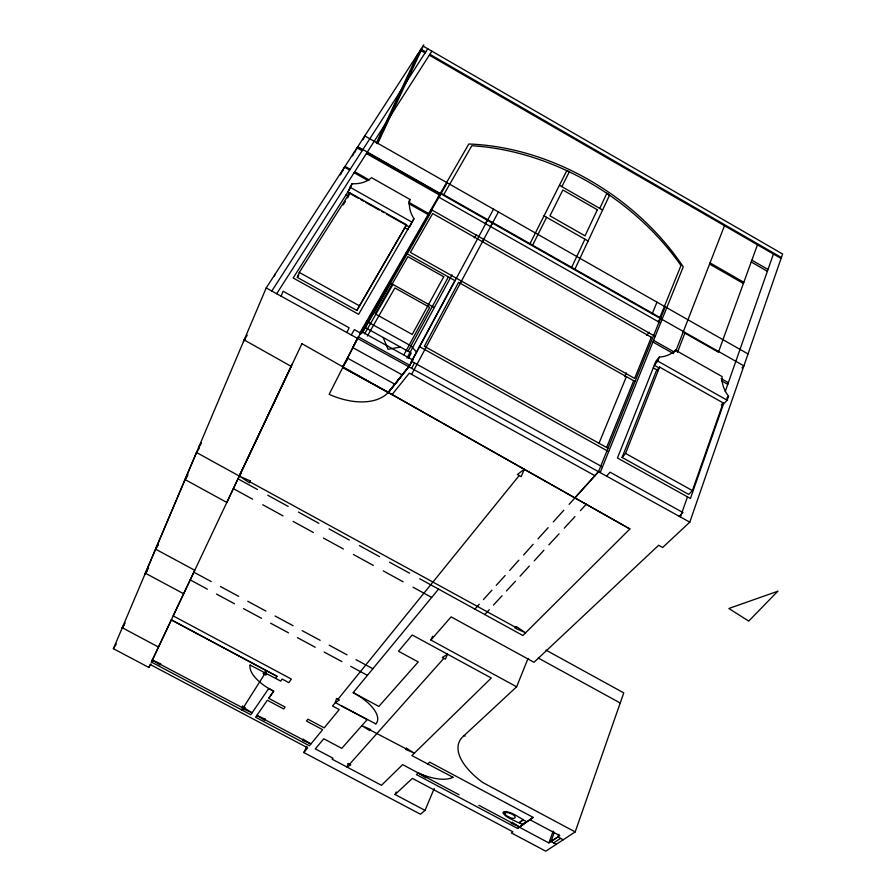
<?xml version="1.0" encoding="UTF-8"?>
<svg xmlns="http://www.w3.org/2000/svg" width="896" height="896" viewBox="0 0 896 896"><rect width="100%" height="100%" fill="white"/><g stroke="black" fill="none" stroke-linecap="round" stroke-linejoin="round"><path stroke-width="1.34" d="M528.069 658.392L516.645 686.784L430.886 640.035L451.125 616.874L534.016 662.29L658.661 545.25L662.626 547.501L689.797 522.155L782.611 254.027L423.024 46.043M434.213 788.57L425.029 810.376L395.08 794.528L412.373 778.378L512.904 831.813L511.37 832.91L545.776 851.2L575.176 831.925L623.762 692.888L545.978 650.115M727.126 400.21L728.538 396.189A28.627 20.272 41.2 0 1 722.142 376.589L675.45 350.168A39.211 28.101 37.4 0 1 659.299 357.101L655.872 361.334L617.445 458.002L690.413 498.49L723.419 404.242L727.126 400.21L657.742 361.054L654.304 365.277L659.154 368.01M725.211 391.642L773.427 254.027M692.418 490.582L723.15 402.92L659.59 367.08L656.152 371.291L622.104 457.453L688.677 494.402L692.418 490.582L625.565 453.432L622.104 457.453M680.4 516.958L687.478 496.866M519.613 822.786L521.853 824.298M452.973 777.246A33.768 14.347 23.7 0 1 418.23 772.923L416.405 774.592L517.608 828.442L519.344 827.198L548.89 842.934L557.883 836.942L558.813 834.31M556.27 844.301L550.995 841.512L554.31 832.294M548.89 842.934L553.134 831.118M757.456 244.81L718.413 352.195L683.133 332.17M677.443 352.318L684.869 333.155M675.696 351.333L724.472 225.736M281.131 296.184L283.08 291.234L349.126 327.779L346.864 332.528M625.565 453.432L659.59 367.08M657.742 361.054L659.299 357.101M297.293 277.402L299.298 272.418L349.821 192.786L406.56 224.773L356.843 310.453L297.293 277.402L298.782 275.061M569.106 504.347L598.517 471.677L665.235 306.858M600.197 472.606L683.256 266.874A218.568 162.568 33.5 0 0 468.798 144.021L359.957 332.741M606.614 447.496L633.696 380.733M659.904 317.475L680.96 265.552A222.477 165.928 33.5 0 0 471.822 145.746L443.71 194.723M624.77 376.69L626.36 372.826M599.01 443.274L626.394 376.634M652.198 313.813L656.992 302.154M349.866 188.832L293.16 277.984L358.624 314.306L413.952 218.702A33.477 24.069 29.4 0 1 409.965 199.438L371.493 177.666A33.029 23.486 25.9 0 1 351.994 183.725L347.715 192.214L358.624 198.363M350.392 187.555L351.994 183.725M347.693 197.882L349.821 192.786M150.942 663.858L148.837 667.453L113.389 648.704L266.202 287.93L423.83 44.8L377.642 143.718M199.494 447.787L196.526 452.502L145.376 573.205L183.646 593.734L151.402 662.077L250.802 714.717L268.722 688.498A33.32 14.37 26.6 0 1 250.13 665.034M274.243 276.394L275.318 273.862M395.08 794.528L396.2 791.974M340.514 174.854L342.754 169.848M342.35 171.64L344.03 167.888M352.531 155.926L354.234 152.152M354.782 152.466L356.485 148.68M356.642 149.206L357.784 146.664L743.893 365.882L741.989 367.875M363.037 139.731L364.762 135.912L748.026 353.942M430.886 640.035L432.622 636.227M376.354 143.058L417.693 54.275M376.936 143.438L420.627 49.739M574.885 269.203L609.56 195.216L608.653 194.589M151.402 662.077L171.326 619.875L277.021 676.301L275.621 678.406L250.096 665.045M292.275 363.933L173.197 615.899L291.39 679.078L288.814 682.629L282.094 679.034L280.694 681.106L275.621 678.406M187.992 474.824L185.035 479.55L226.834 502.454L301.963 343.627M571.659 267.366L584.931 239.21M599.749 208.387L606.827 193.346L607.746 193.973M148.837 667.453L150.226 664.518L307.686 747.835L303.811 752.55L420.493 814.229L425.029 810.376M196.526 452.502L239.299 476.067L291.211 366.386L244.194 339.942M356.843 310.453L406.56 224.773M408.789 201.925L409.965 199.438M413.952 218.702L409.539 227.08L386.512 214.088M360.17 333.917L361.413 331.531L412.765 359.957L409.864 365.355L358.344 336.862L329.123 394.352A62.474 37.688 30.7 0 0 388.36 392.437L629.899 528.976L522.861 635.499L419.709 578.738M447.238 182.84L357.571 338.453L342.664 367.36L388.293 392.459L409.875 365.355L388.293 392.459L342.664 367.36L347.435 359.061M345.688 362.107L347.413 358.579M303.811 752.55L306.869 746.29M532.616 245.202L546.605 217.336M561.87 186.648L569.296 171.853L566.798 170.666L529.995 243.712M352.733 347.581L358.344 336.862M184.117 592.861L183.646 593.734L194.779 570.293L155.602 549.17L158.424 544.421M460.174 283.371L461.485 280.907M482.485 241.55L483.806 239.086M498.411 211.949L411.6 374.394M431.962 210.504L362.174 332.685M438.973 197.422L440.888 193.85M411.622 368.334L414.501 362.936M493.517 209.171L408.789 366.778L388.36 392.437L402.315 374.954L352.722 347.581M406.941 358.12L452.054 274.781M408.453 358.232L411.253 353.046L363.507 326.581M408.038 351.266L448.392 276.931M403.962 354.726L429.699 307.406L394.856 287.941L367.371 336.056M490.806 226.061L492.453 223.126M362.499 332.651L390.6 283.147L434.269 307.541M364.616 333.827L392.941 284.458M342.642 366.632L346.83 359.363M351.266 334.958L354.357 329.65L361.57 333.637M239.299 476.067L241.438 472.472L239.4 476.101M125.171 622.899L122.282 627.726L158.502 647.091M122.002 628.365L124.085 624.949M113.389 648.704L116.29 643.944M148.512 567.851L145.376 573.205L147.56 569.654M144.85 574.437L147.526 570.08M144.57 575.086L146.574 571.827M156.162 547.725L158.222 544.387M184.486 480.861L186.67 477.355M199.08 446.387L201.32 442.837M198.498 447.776L201.477 443.038M343.246 204.893L345.464 201.387M243.835 706.877L264.454 674.374M276.685 293.731L431.883 51.173M244.026 340.278L247.218 335.238M243.432 341.69L244.899 339.405M271.802 291.021L427.75 48.776M375.906 723.89L376.869 722.49A38.237 16.587 25.4 0 0 356.664 694.624L353.248 692.675M268.722 698.331L273.683 691.174L268.722 688.498L273.683 691.174L268.722 698.331L285.085 707.045L283.718 708.96L267.344 700.235L255.595 717.237L309.422 745.763L322.65 729.669L306.454 721.045L307.966 719.208L324.206 727.866L339.248 709.587L332.517 705.992L335.328 702.587L339.438 700.011L336.549 698.499L335.328 702.587L367.17 719.634L341.779 748.35L323.77 738.786L315.302 748.854L333.01 758.229L332.136 759.192L381.483 785.31L402.64 764.635L418.152 772.923M474.163 237.922L476.661 234.618M485.016 223.619L487.525 220.326M411.085 362.096L412.765 359.957M392.101 394.554L409.338 373.15L595.056 475.754M337.994 699.261L519.221 475.507M672.84 353.338L675.45 350.168M438.525 589.131L353.17 692.63L378.851 706.418L418.23 661.954L398.518 651.258L412.205 634.973L491.288 678.026L411.88 755.608L452.939 777.235M646.565 335.429L649.174 332.259M657.899 321.709L660.509 318.539M606.614 476.157L610.042 472.181L682.942 512.523L679.19 516.286M474.914 609.123L479.27 604.229M349.563 764.232L443.845 658.336M509.667 570.45L518.84 560.179M523.611 554.994L533.165 544.286M574.874 497.874L598.517 471.677M538.048 538.821L548.162 527.643M553.258 521.931L563.774 510.317M483.414 599.581L491.949 590.162M496.261 585.334L505.176 575.478M484.792 614.544L489.216 609.694M580.373 510.686L586.219 504.269M520.061 576.206L529.368 566.026M534.206 560.885L543.906 550.267M726.678 398.205L728.538 396.189M721.302 404.936L723.15 402.92M548.856 544.846L559.082 533.826M564.245 528.17L574.963 516.6M506.453 590.957L515.469 581.235M493.416 605.091L502.085 595.75M516.645 686.784L462.157 737.386A75.555 33.275 21.9 0 0 482.642 782.443L575.176 831.925M427.661 764.019L429.71 762.16L533.12 817.376L519.344 827.198M519.534 822.763L523.062 820.019M526.322 821.722L521.954 824.354M517.608 828.442L533.12 817.376M550.995 841.512L559.798 835.654L529.872 819.694M553.683 842.912L560.56 838.376M523.141 820.042L525.907 821.173M400.355 347.021L388.08 349.339L383.107 337.467M370.104 730.005L405.978 748.776M342.026 706.171L375.816 723.878M464.117 735.526L465.214 736.109M160.362 664.362L244.07 708.59M264.802 719.611L302.904 739.738M426.138 777.235L459.122 794.774M478.856 805.302L511.739 822.786M171.326 619.875L276.998 676.323M275.061 616L293.149 625.744M302.154 630.627L320.163 640.326M216.451 594.048L234.539 603.77M243.544 608.653L261.554 618.33M324.139 652.053L341.891 661.584M350.717 666.378L367.405 675.349M557.883 836.942L563.17 839.776M193.872 572.208L211.221 581.549M355.992 659.646L372.848 668.73M270.603 623.19L288.501 632.856M297.438 637.65L315.246 647.27M190.232 579.902L207.39 589.176M329.157 645.165L347.054 654.842M220.371 586.477L238.627 596.344M247.744 601.25L265.91 611.072M250.006 481.891L515.693 627.368M238 478.834L257.466 489.518M267.714 495.208L288.21 506.442M359.386 545.597L379.546 556.651M389.57 562.206L409.629 573.205M233.374 488.645L252.616 499.184M293.115 521.416L313.354 532.493M323.378 538.037L343.414 549.002M412.955 587.182L431.67 597.442M538.373 658.09L620.234 703.013M347.245 357.997L394.912 384.261M298.424 512.053L318.875 523.32M329.034 528.886L349.283 540.053M353.416 554.478L373.318 565.432M383.264 570.875L403.066 581.773M262.774 504.75L283.013 515.883M602.47 466.973L411.544 361.301L454.933 280.605L405.899 253.075M266.202 287.93L689.797 522.155M299.298 272.418L359.117 305.659M607.992 448.258L424.357 346.304L458.562 282.363L635.029 381.483M419.44 346.618L608.664 451.629M366.576 321.261L410.962 345.878L416.528 352.05M349.843 187.107L411.936 222.152M361.043 199.741L363.474 201.107M365.893 202.474L379.232 209.989M381.662 211.355L384.082 212.722M346.17 194.645L348.6 196.011M404.454 227.494L408.106 229.544M653.285 367.853L658.134 370.597M431.021 209.507L655.178 336.403M653.576 340.379L674.083 351.971M721.123 378.582L728.358 382.682M354.738 171.73L369.286 179.962M409.293 202.586L428.691 213.562M345.016 166.365L350.179 169.277M344.501 167.16L349.664 170.072M354.11 172.726L367.45 180.264M408.699 203.594L428.109 214.57M652.915 342.014L673.445 353.629M721.739 380.934L727.776 384.35M301.941 343.694L629.899 528.976M440.574 192.942L662.278 318.819M367.058 152.477L440.026 193.894M357.47 147.146L362.566 150.035M357.034 147.829L362.118 150.718M366.386 153.53L439.41 194.97M438.301 196.885L660.587 323.008M544.029 215.869L588.101 241.013M710.046 262.875L743.837 282.285M709.587 264.074L743.4 283.483M559.44 185.259L602.616 210.034M751.867 260.187L767.995 269.483M751.218 261.968L767.357 271.275M421.008 49.157L425.746 51.901M429.867 54.32L781.39 257.533M429.33 55.149L781.077 258.451M420.336 50.198L425.074 52.942M606.827 193.346L609.56 195.216M503.25 812.963A4.424 1.826 22.2 0 1 504.997 811.619A7.717 3.181 22.2 0 1 507.763 811.966A12.197 5.018 22.1 0 1 511.392 813.131A11.547 4.76 22.1 0 1 514.752 814.71L523.107 819.627L518.784 822.819L509.701 818.44A15.59 6.462 22 0 1 506.509 816.458M503.194 812.93A7.717 3.192 22.1 0 0 504.314 814.632A11.054 4.57 22.1 0 0 506.453 816.469M508.861 817.118A4.816 1.994 22.1 0 0 514.808 817.958A4.816 1.994 22.1 0 0 512.456 814.397A6.518 2.688 22.1 0 0 510.294 813.4A7.403 3.058 22.1 0 0 507.942 812.683A5.219 2.15 22.2 0 0 506.117 812.493M504.762 813.478A3.651 1.512 22.2 0 1 506.072 812.47M505.411 814.621A5.242 2.173 22.1 0 1 504.773 813.501M505.467 814.621A6.709 2.778 22.1 0 0 506.834 815.83A8.68 3.595 22.1 0 0 508.917 817.107M242.536 706.205L241.864 710.035L245.179 707.616L242.536 706.205M266.65 670.869L265.888 675.125L263.032 673.59L266.65 670.869M348.219 763.538L347.021 766.998L350.829 764.893L348.219 763.538M651.347 337.254L634.648 378.403L410.368 252.381L432.678 213.528L651.347 337.254M447.395 654.304L445.346 659.131L442.266 657.496L447.395 654.304M524.373 469.258L521.114 476.627L517.373 474.488L524.373 469.258M250.41 480.984L249.592 482.832L239.646 476.258L250.41 480.984M597.352 209.765L585.032 235.85L549.954 215.824L562.867 189.986L597.352 209.765M160.608 663.779L160.037 664.91L152.242 660.072L160.608 663.779M443.722 276.752L412.238 334.443L375.066 313.79L407.882 256.637L443.722 276.752M244.451 708.086L243.768 709.094L252.056 712.813L244.451 708.086M303.251 739.256L302.534 740.242L310.811 743.915L303.251 739.256M265.194 719.152L264.466 720.138L256.827 715.4L265.194 719.152M370.552 729.467L369.645 730.542L361.704 725.614L370.552 729.467M406.459 748.25L405.485 749.302L414.243 753.099L406.459 748.25M777.784 591.248L748.72 621.107L728.851 608.485L777.784 591.248M516.398 626.606L514.942 628.051L525.549 632.778L516.398 626.606M426.597 776.765L425.645 777.717L418.107 772.968L426.597 776.765M512.366 822.382L511.202 823.2L519.624 826.974L512.366 822.382"/></g></svg>
